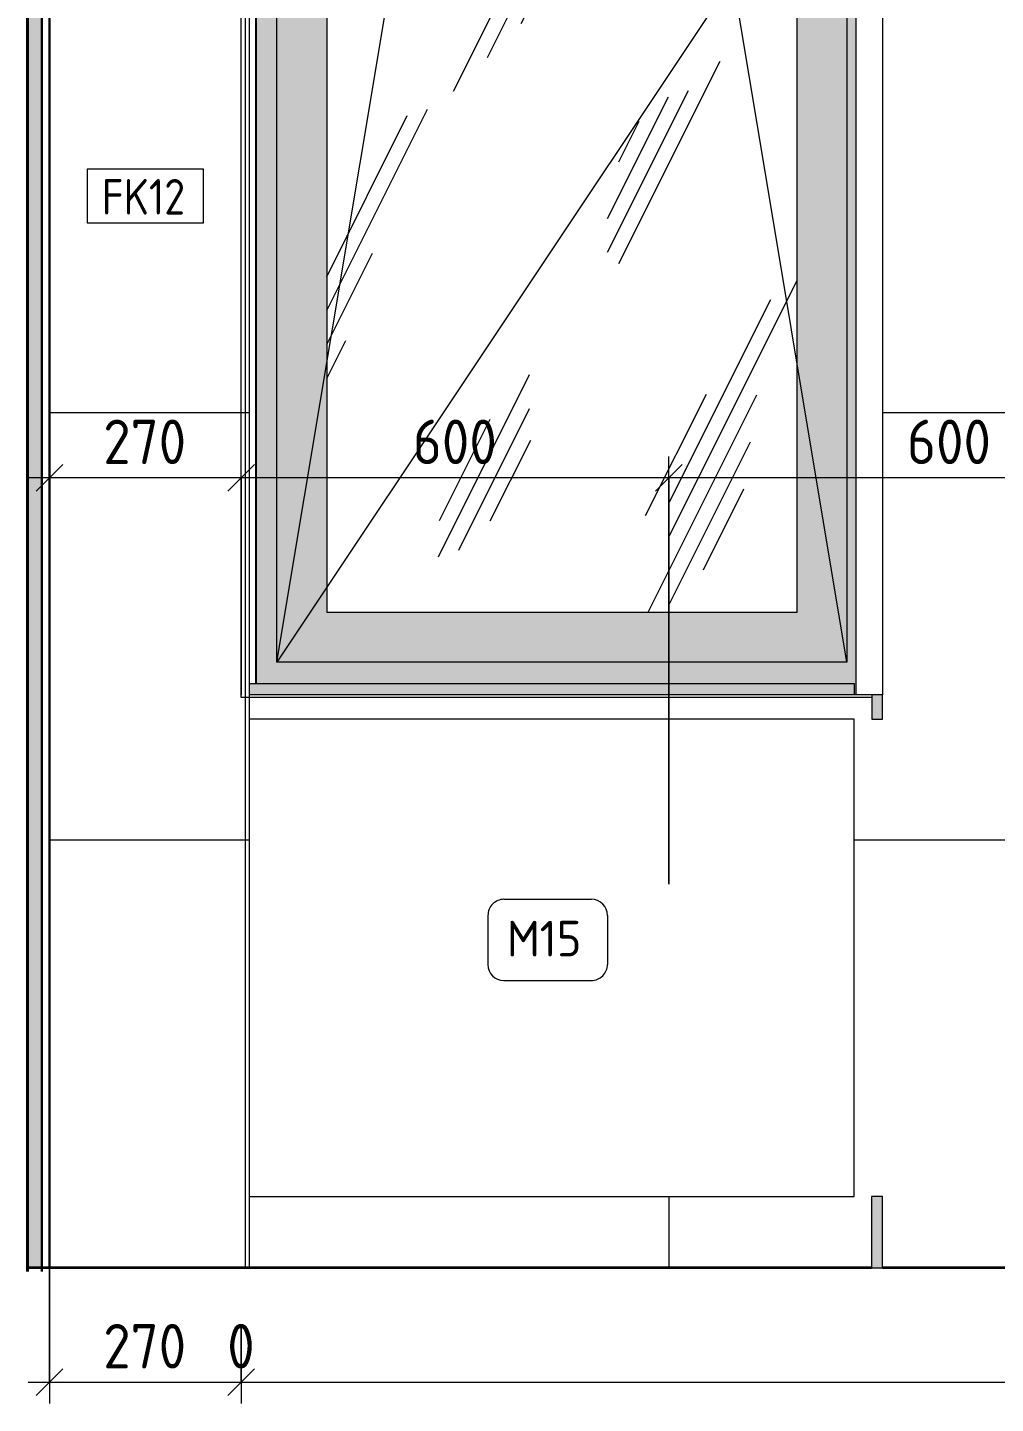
# Model space of a CAD drawing. Header units: millimetres. Extents: x 0 to 102275, y -2706 to 7916.
# Drawn here: x 85713 to 87071, y -191 to 1741 of the extents above; entities that cross this region are included whole.
import ezdxf

# ---------------------------------------------------------------- set-up
doc = ezdxf.new("R2010")
doc.units = ezdxf.units.MM
for name, color, linetype, lineweight in [('A-ANNO-DIMS', 7, 'Continuous', 9), ('A-ANNO-DIMS-25', 7, 'Continuous', 9), ('A-GLAZ', 7, 'Continuous', 9), ('A-WALL-IDEN', 7, 'Continuous', 9), ('A-WALL-PATT', 7, 'Continuous', 9), ('I-WALL', 7, 'Continuous', 9), ('Знаки', 7, 'Continuous', 9), ('Марки для знаков', 7, 'Continuous', 9)]:
    doc.layers.add(name, color=color, linetype=linetype, lineweight=lineweight)
for name, color, linetype, lineweight, true_color in [('A-DETL-1', 5, 'Continuous', 9, 0x0000ff), ('A-DETL-GENF-2', 7, 'Continuous', 9, 0xf5f5f5), ('A-FLOR-FNSH-2', 7, 'Continuous', 30, 0x3c3c3c), ('A-WALL-4', 7, 'Continuous', 40, 0x3c3c3c), ('A-WALL-5', 7, 'Continuous', 30, 0x3c3c3c), ('A-WALL-FNSH-3', 7, 'Continuous', 30, 0x3c3c3c), ('I-WALL-1', 7, 'Continuous', 9, 0x787878)]:
    doc.layers.add(name, color=color, linetype=linetype, lineweight=lineweight, true_color=true_color)
doc.styles.add('GOST Common_1', font='GOST_Common.ttf', dxfattribs={"width": 0.9, "height": 49.99999999999998})
doc.styles.add('GOST Common_2', font='GOST_Common.ttf', dxfattribs={"height": 49.99999999999998})
doc.styles.add('ISOCPEUR_1', font='isocpeur.ttf', dxfattribs={"width": 0.9, "height": 62.49999999999999})
doc.dimstyles.new('ISO-2_5_0_9К_БОЛЬШОЙ_округление', dxfattribs={"dimscale": 304.8, "dimtxt": 62.2488234881447, "dimasz": 0.1230314960629921, "dimexe": 0.09842519685039369, "dimexo": 0, "dimgap": 0, "dimtad": 1, "dimdec": 0, "dimrnd": 10, "dimzin": 0, "dimdsep": 46, "dimtxsty": 'ISOCPEUR_1', "dimblk1": 'OBLIQUE', "dimblk2": 'OBLIQUE', "dimsah": 1, "dimcen": 0.09, "dimdle": 0.09842519685039369, "dimazin": 0, "dimtfac": 1, "dimtdec": 4, "dimtix": 1, "dimtmove": 0, "dimatfit": 3, "dimfxl": 1, "dimtvp": 1, "dimtolj": 1, "dimtzin": 0, "dimarcsym": 2})
doc.dimstyles.new('ISO-2_5_0_9К_БОЛЬШОЙ_округление_2', dxfattribs={"dimscale": 304.8, "dimtxt": 62.2488234881447, "dimasz": 0.1230314960629921, "dimexe": 0.09842519685039369, "dimexo": 0, "dimgap": 0, "dimtad": 1, "dimdec": 0, "dimrnd": 10, "dimzin": 0, "dimdsep": 46, "dimtxsty": 'ISOCPEUR_1', "dimblk1": 'OBLIQUE', "dimblk2": 'OBLIQUE', "dimsah": 1, "dimcen": 0.09, "dimdle": 0.09842519685039369, "dimazin": 0, "dimtfac": 1, "dimtdec": 4, "dimtix": 1, "dimtmove": 2, "dimatfit": 3, "dimfxl": 1, "dimtvp": 1, "dimtolj": 1, "dimtzin": 0, "dimarcsym": 2})
pattern_1 = [(90, (86018.18573252988, 0), (-600, 3.673940397442059e-14), []), (180, (86018.18573252988, 0), (-7.347880794884119e-14, -600), [])]

# ---------------------------------------------------------------- blocks, each defined once
blk = doc.blocks.new('120_Окно_СКБ_1Ст - 120_Окно_СКБ_1Ст 900х2500_h_-20664874-Развертка 1_15-3')
at = {"layer": 'A-GLAZ'}
h = blk.add_hatch(color=256, dxfattribs=at)
h.paths.add_polyline_path([(-70697.50000000122, 803.999999999999), (-70697.50000000122, 3280), (-71538.63094954891, 3280), (-71538.63094954891, 3299.999999999991), (-71539.00000000122, 3299.999999999991), (-71539.00000000122, 819.9999999999737), (-70700.00000000122, 820.0000000000018), (-70700.00000000122, 803.999999999999)])
h.paths.add_polyline_path([(-71181.4210542391, 850.000000000021), (-71510.00000000121, 850.000000000021), (-71510.00000000121, 3250.000000000035), (-70710.00000000124, 3250.000000000035), (-70710.00000000124, 850.000000000021), (-71011.70371299253, 850.000000000021)])
h = blk.add_hatch(color=256, dxfattribs=at)
h.paths.add_polyline_path([(-71490.00000000121, 850.000000000021), (-70710.00000000124, 850.000000000021), (-70710.00000000124, 3250.000000000035), (-71510.00000000121, 3250.000000000035), (-71510.00000000121, 850.000000000021)])
h.paths.add_polyline_path([(-71351.13839548567, 920.000000000003), (-71440.00000000122, 920.000000000003), (-71440.00000000122, 3180.000000000054), (-70780.00000000122, 3180.000000000054), (-70780.00000000122, 920.000000000003), (-71181.4210542391, 920.000000000003)])
h.paths.add_polyline_path([(-70738.00000000122, 1940.477518494686), (-70753.96450097188, 1940.76188660276), (-70754.8968085496, 1941.315028352341), (-70755.00000000124, 1941.601338274934), (-70756.18682253502, 2023.77818305118), (-70757.12770112268, 2025.008076675324), (-70758.52296156928, 2028.376533368554), (-70759.00000000124, 2031.99999999999), (-70759.00000000124, 2068.000000000015), (-70758.52296156928, 2071.62346663145), (-70757.12435565422, 2075.000000000015), (-70754.89949493785, 2077.899494936626), (-70752.00000000124, 2080.124355652997), (-70748.62346663266, 2081.522961568062), (-70745.00000000124, 2082.000000000015), (-70741.3765333698, 2081.522961568062), (-70738.00000000124, 2080.124355652997), (-70735.10050506462, 2077.899494936626), (-70732.87564434826, 2075.000000000015), (-70731.4770384332, 2071.62346663145), (-70731.00000000124, 2068.000000000015), (-70731.00000000124, 2031.99999999999), (-70731.4770384332, 2028.376533368557), (-70732.87564434826, 2024.999999999992), (-70733.93971985918, 2023.613269795532), (-70734.25000000122, 2000.351464763812), (-70735.1047724027, 1941.310641926676), (-70736.0980168398, 1940.744030132363), (-70737.22399564525, 1940.516766927091)])
h = blk.add_hatch(dxfattribs=at)
h.set_pattern_fill('FP_19', color=256, style=0, pattern_type=2)
h.set_pattern_definition([(63.435, (-70690.533, 31.75), (-255.583254693705, 766.747481195845), [317.5, -190.5, 317.5, -190.5, -403.903]), (63.435, (-70690.533, 31.75), (-255.583254693705, 766.747481195845), [-1016, 127, -276.903]), (63.435, (-70706.408, 47.625), (-255.583254693705, 766.747481195845), [254, -317.5, 190.5, -190.5, -467.403]), (63.435, (-70706.408, 47.625), (-255.583254693705, 766.747481195845), [-952.5, 222.25, -245.153]), (63.435, (-70706.408, 95.25), (-255.583254693705, 766.747481195845), [190.5, -381, 127, -190.5, -530.903]), (63.435, (-70706.408, 95.25), (-255.583254693705, 766.747481195845), [-889, 285.75, -245.153]), (63.435, (-70658.783, 47.625), (-255.583254693705, 766.747481195845), [190.5, -381, 158.75, -6404.653]), (63.435, (-70611.158, 95.25), (-255.583254693705, 766.747481195845), [95.25, -476.25, 63.5, -6499.903]), (63.435, (-70690.533, 174.625), (-255.583254693705, 766.747481195845), [63.5, -476.25, 63.5, -254, -562.653]), (63.435, (-70690.533, 174.625), (-255.583254693705, 766.747481195845), [-857.25, 158.75, -403.903]), (63.435, (-70404.783, 127), (-255.583254693705, 766.747481195845), [317.5, -476.25, 381, -251.503]), (63.435, (-70404.783, 79.375), (-255.583254693705, 766.747481195845), [444.5, -317.5, 476.25, -188.003]), (63.435, (-70373.033, 95.25), (-255.583254693705, 766.747481195845), [508, -254, 381, -276.903]), (63.435, (-70325.408, 142.875), (-255.583254693705, 766.747481195845), [317.5, -444.5, 254, -403.903]), (63.435, (-70373.033, 238.125), (-255.583254693705, 766.747481195845), [158.75, -635, 190.5, -435.653]), (63.435, (-70277.783, 190.5), (-255.583254693705, 766.747481195845), [127, -635, 127, -530.903])])
h.paths.add_polyline_path([(-71351.13839548567, 920.000000000003), (-70780.00000000122, 920.000000000003), (-70780.00000000122, 3180.000000000054), (-71440.00000000122, 3180.000000000054), (-71440.00000000122, 920.000000000003)])
for p, q in [((-71560.00000000122, 799.9999999999987), (-71560.00000000122, 3299.999999999988)), ((-70660.00000000122, 3299.999999999988), (-70660.00000000122, 803.9999999999985)), ((-71510.0000000012, 850.0000000000205), (-71510.0000000012, 3250.000000000032)), ((-71510.0000000012, 850.0000000000042), (-71110.00000000122, 3250.00000000003)), ((-70710.0000000012, 850.000000000004), (-71110.00000000122, 3250.00000000003)), ((-70710.00000000124, 3250.000000000032), (-70710.00000000124, 850.000000000021)), ((-71440.00000000121, 3180.000000000051), (-71440.00000000121, 920.0000000000016)), ((-70780.00000000122, 920.0000000000018), (-70780.00000000122, 3180.000000000051)), ((-70755.5195159581, 1981.72072606463), (-71510.0000000012, 850.0000000000042)), ((-71440.00000000121, 920.0000000000016), (-70780.00000000122, 920.0000000000016)), ((-70710.00000000124, 850.0000000000205), (-71510.0000000012, 850.0000000000205)), ((-70675.26279618731, 799.9999999999987), (-71560.00000000122, 799.9999999999987))]:
    blk.add_line(p, q, dxfattribs=at)
blk = doc.blocks.new('Зашивка радиатора_ СУ - Зашивка радиатора  М15-33170478-Развертка 1_15-3')
at = {"layer": 'Знаки'}
blk.add_hatch(color=256, dxfattribs=at).paths.add_polyline_path([(-70730.00000000115, 803.9999999999991), (-70700.00000000122, 803.9999999999991), (-70700.00000000122, 820.000000000002), (-71549.00000000124, 820.000000000002), (-71549.00000000124, 804.0000000000035), (-70757.12770112268, 803.9999999999991)])
for p, q in [((-71549.00000000122, 820), (-70700.00000000122, 820)), ((-70700.00000000122, 820), (-70700.00000000122, 804)), ((-70700.00000000122, 804), (-71549.00000000122, 804)), ((-70700.00000000122, 770.0000000000031), (-71549.00000000122, 770.0000000000031)), ((-70700.00000000122, 100.0000000000006), (-70700.00000000122, 770.0000000000031)), ((-71549.00000000122, 100.0000000000006), (-70700.00000000122, 100.0000000000006))]:
    blk.add_line(p, q, dxfattribs=at)
blk = doc.blocks.new('DIMBLOCK21-Развертка 1_15-3')
at = {"layer": 'A-ANNO-DIMS-25'}
for p, q in [((85743.68573955224, 0), (85743.68573955224, -190.6805703196376)), ((85743.68573955224, -160.6805703196376), (85743.68573955224, 0)), ((86012.68573252867, -82.17043806893787), (86012.68573252867, -190.6805703196376)), ((86012.68573252865, -160.6805703196376), (86012.68573252865, -82.17043806893784)), ((85713.68573955224, -160.6805703196376), (86012.68573252867, -160.6805703196376))]:
    blk.add_line(p, q, dxfattribs=at)
at = {"layer": 'A-ANNO-DIMS-25', "lineweight": 20}
for p, q in [((85743.68573955224, -160.6805703196376), (85762.43573955224, -141.9305703196376)), ((86012.68573252867, -160.6805703196376), (86031.43573252867, -141.9305703196376)), ((85743.68573955224, -160.6805703196376), (85724.93573955224, -179.4305703196376)), ((86012.68573252867, -160.6805703196376), (85993.93573252867, -179.4305703196375))]:
    blk.add_line(p, q, dxfattribs=at)
at = {"layer": 'A-ANNO-DIMS-25', "color": 0, "insert": (85818.92964445078, -79.02708616943923), "char_height": 62.49999999999999, "width": 142.2146198152229, "attachment_point": 1, "line_spacing_factor": 1.149209049011902, "style": 'ISOCPEUR_1'}
blk.add_mtext('270', dxfattribs=at)
blk = doc.blocks.new('_Oblique')
at = {"color": 0, "linetype": 'ByBlock', "lineweight": -2}
blk.add_line((-0.5, -0.5), (0.5, 0.5), dxfattribs=at)
blk = doc.blocks.new('DIMBLOCK22-Развертка 1_15-3')
at = {"layer": 'A-ANNO-DIMS-25'}
for p, q in [((86012.68573252867, -82.17043806893787), (86012.68573252867, -190.6805703196376)), ((86012.68573252865, -160.6805703196376), (86012.68573252865, -82.17043806893784)), ((86012.68573252867, -87.34814150371544), (86012.68573252867, -190.6805703196376)), ((86012.68573252865, -160.6805703196376), (86012.68573252865, -87.34814150371544)), ((86012.68573252867, -160.6805703196376), (86012.68573252867, -160.6805703196376))]:
    blk.add_line(p, q, dxfattribs=at)
at = {"layer": 'A-ANNO-DIMS-25', "lineweight": 20}
for q in [(86031.43573252867, -141.9305703196376), (86031.43573252867, -141.9305703196376), (85993.93573252867, -179.4305703196376), (85993.93573252867, -179.4305703196375)]:
    blk.add_line((86012.68573252867, -160.6805703196376), q, dxfattribs=at)
at = {"layer": 'A-ANNO-DIMS-25', "color": 0, "insert": (85992.93370199876, -79.02708616943923), "char_height": 62.49999999999999, "width": 47.40487327174095, "attachment_point": 1, "line_spacing_factor": 1.149209049011902, "style": 'ISOCPEUR_1'}
blk.add_mtext('\\fISOCPEUR|b0|i0|c204|p34|;\\W.9;0', dxfattribs=at)
blk = doc.blocks.new('DIMBLOCK23-Развертка 1_15-3')
at = {"layer": 'A-ANNO-DIMS-25'}
for p, q in [((88396.68573252844, 0), (88396.68573252844, -190.6805703196376)), ((88396.68573252845, -160.6805703196376), (88396.68573252845, 0)), ((86012.68573252867, -87.34814150371544), (86012.68573252867, -190.6805703196376)), ((86012.68573252865, -160.6805703196376), (86012.68573252865, -87.34814150371544)), ((86012.68573252867, -160.6805703196376), (88426.68573252845, -160.6805703196376))]:
    blk.add_line(p, q, dxfattribs=at)
at = {"layer": 'A-ANNO-DIMS-25', "lineweight": 20}
for p, q in [((86012.68573252867, -160.6805703196376), (86031.43573252867, -141.9305703196376)), ((88396.68573252844, -160.6805703196376), (88415.43573252844, -141.9305703196376)), ((86012.68573252867, -160.6805703196376), (85993.93573252867, -179.4305703196376)), ((88396.68573252844, -160.6805703196376), (88377.93573252844, -179.4305703196376))]:
    blk.add_line(p, q, dxfattribs=at)
at = {"layer": 'A-ANNO-DIMS-25', "color": 0, "insert": (87125.67761040898, -79.02708616943923), "char_height": 62.49999999999999, "width": 189.6194930869638, "attachment_point": 1, "line_spacing_factor": 1.149209049011902, "style": 'ISOCPEUR_1'}
blk.add_mtext('2380', dxfattribs=at)
blk = doc.blocks.new('DIMBLOCK26-Развертка 1_15-3')
at = {"layer": 'A-ANNO-DIMS-25'}
for p, q in [((86612.68573252865, 538.1541238682555), (86612.68573252865, 1138.616192199052)), ((87212.68573252865, 1082.099687904553), (87212.68573252865, 1138.616192199048)), ((87212.68573252865, 1108.616192199049), (86612.68573252865, 1108.616192199052)), ((86612.68573252865, 1108.616192199052), (86612.68573252865, 538.1541238682555)), ((87212.68573252865, 1108.616192199049), (87212.68573252865, 1082.099687904553))]:
    blk.add_line(p, q, dxfattribs=at)
at = {"layer": 'A-ANNO-DIMS-25', "lineweight": 20}
for p, q in [((86612.68573252865, 1108.616192199052), (86631.43573252865, 1127.366192199052)), ((87212.68573252865, 1108.616192199049), (87231.43573252865, 1127.366192199048)), ((86612.68573252865, 1108.616192199052), (86593.93573252865, 1089.866192199052)), ((87212.68573252865, 1108.616192199049), (87193.93573252865, 1089.866192199049))]:
    blk.add_line(p, q, dxfattribs=at)
at = {"layer": 'A-ANNO-DIMS-25', "color": 0, "insert": (86946.95935996117, 1190.269676349248), "char_height": 62.49999999999999, "width": 142.2146198152229, "attachment_point": 1, "line_spacing_factor": 1.149209049011902, "style": 'ISOCPEUR_1'}
blk.add_mtext('600', dxfattribs=at)
blk = doc.blocks.new('DIMBLOCK27-Развертка 1_15-3')
at = {"layer": 'A-ANNO-DIMS-25'}
for p, q in [((86012.68573252867, 804.000000000003), (86012.68573252867, 1138.616192199054)), ((86612.68573252865, 538.1541238682555), (86612.68573252865, 1138.616192199052)), ((86612.68573252865, 1108.616192199052), (86012.68573252867, 1108.616192199054)), ((86012.68573252865, 1108.616192199054), (86012.68573252865, 804.000000000003)), ((86612.68573252865, 1108.616192199052), (86612.68573252865, 538.1541238682555))]:
    blk.add_line(p, q, dxfattribs=at)
at = {"layer": 'A-ANNO-DIMS-25', "lineweight": 20}
for p, q in [((86012.68573252867, 1108.616192199054), (86031.43573252867, 1127.366192199054)), ((86612.68573252865, 1108.616192199052), (86631.43573252865, 1127.366192199052)), ((86012.68573252867, 1108.616192199054), (85993.93573252867, 1089.866192199054)), ((86612.68573252865, 1108.616192199052), (86593.93573252865, 1089.866192199052))]:
    blk.add_line(p, q, dxfattribs=at)
at = {"layer": 'A-ANNO-DIMS-25', "color": 0, "insert": (86253.42964093898, 1190.269676349252), "char_height": 62.49999999999999, "width": 142.2146198152229, "attachment_point": 1, "line_spacing_factor": 1.149209049011902, "style": 'ISOCPEUR_1'}
blk.add_mtext('600', dxfattribs=at)
blk = doc.blocks.new('DIMBLOCK28-Развертка 1_15-3')
at = {"layer": 'A-ANNO-DIMS-25'}
for p, q in [((85743.68573955224, 1082.099687904548), (85743.68573955224, 1138.616192199055)), ((86012.68573252867, 804.000000000003), (86012.68573252867, 1138.616192199054)), ((86012.68573252867, 1108.616192199054), (85713.68573955224, 1108.616192199056)), ((85743.68573955224, 1108.616192199056), (85743.68573955224, 1082.099687904548)), ((86012.68573252865, 1108.616192199054), (86012.68573252865, 804.000000000003))]:
    blk.add_line(p, q, dxfattribs=at)
at = {"layer": 'A-ANNO-DIMS-25', "lineweight": 20}
for p, q in [((85743.68573955224, 1108.616192199056), (85762.43573955224, 1127.366192199055)), ((86012.68573252867, 1108.616192199054), (86031.43573252867, 1127.366192199054)), ((85743.68573955224, 1108.616192199056), (85724.93573955224, 1089.866192199056)), ((86012.68573252867, 1108.616192199054), (85993.93573252867, 1089.866192199054))]:
    blk.add_line(p, q, dxfattribs=at)
at = {"layer": 'A-ANNO-DIMS-25', "color": 0, "insert": (85818.92964445078, 1190.269676349254), "char_height": 62.49999999999999, "width": 142.2146198152229, "attachment_point": 1, "line_spacing_factor": 1.149209049011902, "style": 'ISOCPEUR_1'}
blk.add_mtext('270', dxfattribs=at)
blk = doc.blocks.new('М_стена_0001 - Типоразмер_без рамки-25382661-Развертка 1_15-3')
at = {"layer": 'A-WALL-IDEN'}
for p, q in [((-69846.10598605745, 1541.508329096886), (-70009.38723605746, 1541.508329096886)), ((-70009.38723605746, 1541.508329096886), (-70009.38723605746, 1466.508329096886)), ((-69846.10598605745, 1466.508329096886), (-69846.10598605745, 1541.508329096886)), ((-70009.38723605746, 1466.508329096886), (-69846.10598605745, 1466.508329096886))]:
    blk.add_line(p, q, dxfattribs=at)
blk = doc.blocks.new('Марка_Знаки - В прямоуг_Наименование краткое-30718135-Развертка 1_15-3')
at = {"layer": 'Марки для знаков'}
for p, q in [((-72271.36818927176, 516.9394583947858), (-72148.63181073066, 516.9394583947854)), ((-72293.86818927174, 494.4394583947858), (-72293.86818927174, 425.3977406260566)), ((-72126.13181073066, 494.4394583947857), (-72126.13181073066, 425.5605416052221)), ((-72271.53099025092, 403.0605416052215), (-72148.63181073066, 403.0605416052218))]:
    blk.add_line(p, q, dxfattribs=at)
for centre, radius, start, end in [((-72271.36818927176, 494.4394583947858), 22.49999999998545, 89.9999999999999, 180.0000000000003), ((-72148.63181073066, 494.4394583947854), 22.50000000000003, 5.025276396712356e-13, 90.00000000000007), ((-72271.53099025092, 425.3977406260566), 22.33719902082521, 180, 269.9999999999996), ((-72148.63181073066, 425.5605416052218), 22.50000000000012, 269.9999999999999, 2.862499213317165e-13)]:
    blk.add_arc(centre, radius, start, end, dxfattribs=at)

msp = doc.modelspace()

# ---------------------------------------------------------------- hatches: boundary and pattern name
at = {"layer": 'A-DETL-GENF-2'}
h = msp.add_hatch(color=256, dxfattribs=at)
h.paths.add_polyline_path([(86896.91515621138, -0.09999999999781153), (86912.68573252865, 0), (86912.68573252865, 100.0000000000033), (86896.91515621138, 100.0000000000033), (86896.91515621138, 0)])
h.paths.add_polyline_path([(86912.68573252865, 770.0000000000003), (86912.68573252865, 803.9999999999991), (86897.42293634255, 803.9999999999991), (86897.42293634255, 770.0000000000003), (86900.41670203049, 770.0000000000003)])
at = {"layer": 'A-WALL-PATT'}
h = msp.add_hatch(dxfattribs=at)
h.set_pattern_fill('FP_23', color=256, style=0, pattern_type=2)
h.set_pattern_definition(pattern_1)
h.paths.add_polyline_path([(86012.68573252865, 0), (86012.68573252865, 1800.000000000001), (85743.68573955224, 1800.000000000001), (85743.68573955224, 0), (85880.4276740543, 0)])
h = msp.add_hatch(dxfattribs=at)
h.set_pattern_fill('FP_23', color=256, style=0, pattern_type=2)
h.set_pattern_definition(pattern_1)
h.paths.add_polyline_path([(86012.68573252865, 0), (86023.68573252864, 0), (86023.68573252864, 1800.000000000001), (86012.68573252865, 1800.000000000001), (86012.68573252865, 100.0000000000033)])
h = msp.add_hatch(dxfattribs=at)
h.set_pattern_fill('FP_22', color=256, style=0, pattern_type=2)
h.set_pattern_definition([(90, (88412.68573252988, 0), (-600, 3.673940397442059e-14), []), (180, (88412.68573252988, 0), (-7.347880794884119e-14, -600), [])])
h.paths.add_polyline_path([(88343.0141026263, 0), (88396.68573252844, 0), (88396.68573252748, 380.0000000000002), (88346.68573252748, 380.0000000000002), (88346.68573252748, 272.7086193159073), (88322.89782540324, 266.182454681292), (88337.68573955221, 0)])
h.paths.add_polyline_path([(86023.68573252864, 0), (86896.91515621138, 0), (86896.91515621138, 100.0000000000033), (86912.68573252865, 100.0000000000033), (86912.68573252865, 0), (87105.07778001139, 0), (87105.07778001139, 10.00000000000855), (87112.11363190722, 10.00000000000855), (87112.11363190722, 32.9289321881412), (87114.61462569716, 32.9289321881412), (87114.61462569716, 202.9289321881415), (87115.55749675448, 206.11123811549), (87116.55218002571, 207.6711066785606), (87117.15642429814, 208.2425135129344), (87118.41407543089, 208.999497495394), (87121.68569350928, 209.9984575873036), (87121.68569350928, 1650.000000000008), (87137.68569350928, 1650.000000000008), (87137.7425314964, 209.9795461699386), (87141.63811515343, 208.5897198175476), (87142.61470128344, 207.9927384862949), (87144.19534984732, 205.6794183344516), (87144.7567613209, 202.9289321881415), (87144.7567613209, 32.9289321881412), (87147.25775511083, 32.9289321881412), (87147.25775511083, 10.00000000000855), (87154.29360700666, 10.00000000000855), (87154.29360700666, 0), (87212.68573252865, 0), (87212.68573252865, 600.0000000000022), (87753.22396913012, 600.2826453188154), (87754.01221635002, 604.4218852179818), (87755.55103795297, 607.2992803497339), (87755.68573252845, 607.7265033483019), (87755.68573252845, 609.5000000000022), (87759.18573252847, 609.5000000000022), (87759.18573252847, 607.5000000000026), (87768.18573252847, 607.5000000000026), (87768.18573252847, 667.4444545784339), (87887.18573252847, 667.3976796468733), (87887.18573252847, 620.3437209533793), (87891.43321185766, 621.8783232127798), (87897.50608185407, 622.4071943519442), (87903.38269259485, 621.4735008035059), (87903.6386149019, 621.3987716166439), (87906.90051882144, 620.0476467693595), (87910.60015256178, 617.6815982065102), (87912.85362434741, 615.6078360029358), (87915.46061012831, 612.3743686707668), (87917.66647024105, 608.1276469556466), (87918.72074950988, 604.3027297170121), (87918.95089676461, 602.9838712450843), (87919.17238966019, 599.2252413019921), (87918.43681705555, 594.2432368560562), (87918.08450414511, 593.0471176265638), (87916.73337929291, 589.7852136973825), (87914.1280185031, 585.786743512532), (87912.30389435632, 583.8321081810534), (87909.06010119923, 581.2757470198762), (87906.77475780346, 579.9002613035075), (87901.93825319927, 578.1216767872245), (87896.68573252847, 577.500000000003), (87889.98877246208, 578.5264991964985), (87889.73285015502, 578.6012283833604), (87886.4709462355, 579.9523532306448), (87882.77131249516, 582.3184017934876), (87880.77582982917, 584.0900975459009), (87877.91085492862, 587.6256313292376), (87875.70499481587, 591.8723530443557), (87875.28696091182, 592.5000000000017), (87812.68573252865, 592.6846510084024), (87812.68573252865, 400), (88257.25608563545, 400), (88264.33149680996, 657.6879212021851), (88266.68573252748, 750.0000000000006), (88266.68573252748, 790.0000000000023), (88331.68573252749, 790.0000000000023), (88331.68573252749, 795.0000000000034), (88332.39894560918, 797.5736079571511), (88334.8611888008, 799.5188867297012), (88337.45944082775, 800), (88362.37198641557, 799.8190419593756), (88364.24153124008, 799.2410620571483), (88366.01967843695, 797.4034361980762), (88366.68573252748, 795.0000000000034), (88366.68573252748, 790.0000000000023), (88396.68573252748, 790.0000000000023), (88396.68573252845, 1800.000000000002), (86912.68573252865, 1800.000000000001), (86912.68573252865, 770.0000000000003), (86897.42293634255, 770.0000000000003), (86897.42293634255, 803.9999999999991), (86023.68573252864, 804.0000000000035), (86023.68573252864, 770.0000000000047), (86872.68573252865, 770.0000000000047), (86872.68573252865, 100.0000000000033), (86023.68573252864, 100.0000000000033)])
h.paths.add_polyline_path([(87892.32592653991, 0), (87892.23825354762, 207.4708536968159), (87876.29141419825, 211.9824194655686), (87850.3410695511, 223.9247004479593), (87833.44286897428, 234.5288003752862), (87818.04111899716, 247.1776658786801), (87812.68573252865, 251.6254590669908), (87812.68573252865, 0)])
at = {"layer": 'I-WALL'}
msp.add_hatch(color=256, dxfattribs=at).paths.add_polyline_path([(86032.68573252865, 819.9999999999717), (86033.68573252865, 819.9999999999739), (86033.68573252865, 3299.999999999991), (86032.68573252865, 3299.999999999991), (86032.68573252865, 862.0000014515715)])
at = {"layer": 'I-WALL-1'}
h = msp.add_hatch(dxfattribs=at)
h.set_pattern_fill('FP_21', color=256, style=0, pattern_type=2)
h.set_pattern_definition([(0, (86818.65273252988, 0), (30.48, 7.62), [2.515, -20.345, 2.515, -20.345, -121.92]), (0, (86818.65273252988, 0), (30.48, 7.62), [-45.72, 2.515, -43.205, 2.515, -20.345, -53.34]), (0, (86818.65273252988, 0), (30.48, 7.62), [-114.3, 2.515, -12.725, 2.515, -35.585]), (120, (86830.08273252987, 3.81), (-21.83911357683742, 22.58645430734969), [2.514999999999999, -20.34499999999999, 2.514999999999999, -20.34499999999999, -121.92]), (120, (86830.08273252987, 3.81), (-21.83911357683742, 22.58645430734969), [-45.71999999999998, 2.514999999999999, -43.20499999999998, 2.514999999999999, -20.34499999999999, -53.33999999999999]), (120, (86830.08273252987, 3.81), (-21.83911357683742, 22.58645430734969), [-114.3, 2.514999999999999, -12.725, 2.514999999999999, -35.58499999999999]), (240, (86833.89273252987, 19.05), (-8.64088642316257, -30.20645430734969), [2.515, -20.345, 2.515, -20.345, -121.92]), (240, (86833.89273252987, 19.05), (-8.64088642316257, -30.20645430734969), [-45.72, 2.515, -43.205, 2.515, -20.345, -53.34]), (240, (86833.89273252987, 19.05), (-8.64088642316257, -30.20645430734969), [-114.3, 2.515, -12.725, 2.515, -35.585])])
h.paths.add_polyline_path([(85712.68573955224, 0), (85732.68573955222, 0), (85732.68573955225, 3470.000000000003), (85712.68573955224, 3470.000000000003), (85712.68573955224, 480.2586302971767)])

# ---------------------------------------------------------------- linework, layer by layer
at = {"layer": 'A-DETL-1'}
for p, q in [((86897.42293634255, 804), (86897.42293634255, 769.9999999999982)), ((86912.68573252865, 804), (86897.42293634255, 804)), ((86912.68573252865, 769.9999999999982), (86912.68573252865, 804)), ((86897.42293634255, 769.9999999999982), (86912.68573252865, 769.9999999999982)), ((86896.91515621138, 100.0000000000006), (86896.91515621138, -0.09999999999997726)), ((86912.68573252865, 100.0000000000006), (86896.91515621138, 100.0000000000006)), ((86912.68573252865, -0.09999999999997726), (86912.68573252865, 100.0000000000006)), ((86896.91515621138, -0.09999999999997726), (86912.68573252865, -0.09999999999997726))]:
    msp.add_line(p, q, dxfattribs=at)
at = {"layer": 'A-FLOR-FNSH-2'}
for p, q in [((85732.68573955224, 0), (85732.68573955224, -5.500413716580864)), ((86896.93091103289, 0), (85743.68573955224, 0)), ((87425.43923441383, 0), (86912.68573252865, 0)), ((86896.91515621138, -0.1), (85712.68573955224, -0.1)), ((87425.06690277102, -0.1), (86912.68573252865, -0.1))]:
    msp.add_line(p, q, dxfattribs=at)
at = {"layer": 'A-WALL-4'}
msp.add_line((85712.68573955224, -5.500413716580862), (85712.68573955224, 3880.571938393464), dxfattribs=at)
at = {"layer": 'A-WALL-5'}
msp.add_line((85712.68573955224, 0), (85732.68573955224, 0), dxfattribs=at)
at = {"layer": 'A-WALL-FNSH-3'}
for p, q in [((85732.68573955224, 3400), (85732.68573955224, 0)), ((85743.68573955224, 0), (85743.68573955224, 1800)), ((85732.68573955224, 0), (85743.68573955224, 0))]:
    msp.add_line(p, q, dxfattribs=at)
at = {"layer": 'I-WALL'}
for p, q in [((86032.68573252867, 3299.99999999999), (86032.68573252867, 820.0000000000015)), ((86033.68573252865, 3299.999999999988), (86033.68573252865, 820.0000000000003)), ((86875.18573252865, 3299.999999999988), (86875.18573252865, 803.9999999999986)), ((86023.68573252865, 1800), (86023.68573252865, 0)), ((86912.68573252865, 1800), (86912.68573252865, 804)), ((86897.42293634255, 804), (86872.68573252865, 804.0000000000001))]:
    msp.add_line(p, q, dxfattribs=at)

# ---------------------------------------------------------------- block references
at = {"layer": 'A-GLAZ'}
msp.add_blockref('120_Окно_СКБ_1Ст - 120_Окно_СКБ_1Ст 900х2500_h_-20664874-Развертка 1_15-3', (157572.6857325299, 0), dxfattribs=at)
at = {"layer": 'A-WALL-IDEN'}
msp.add_blockref('М_стена_0001 - Типоразмер_без рамки-25382661-Развертка 1_15-3', (155805.7370345979, 0), dxfattribs=at)
at = {"layer": 'Знаки'}
msp.add_blockref('Зашивка радиатора_ СУ - Зашивка радиатора  М15-33170478-Развертка 1_15-3', (157572.6857325299, 0), dxfattribs=at)
at = {"layer": 'Марки для знаков'}
msp.add_blockref('Марка_Знаки - В прямоуг_Наименование краткое-30718135-Развертка 1_15-3', (158652.6857325299, 0), dxfattribs=at)

# ---------------------------------------------------------------- texts
at = {"layer": 'A-WALL-IDEN', "insert": (85816.81335490975, 1527.929149870382), "char_height": 49.99999999999998, "width": 151.5189374999999, "attachment_point": 1, "style": 'GOST Common_1'}
msp.add_mtext('FK12', dxfattribs=at)
at = {"layer": 'Марки для знаков', "char_height": 49.99999999999998, "attachment_point": 1, "style": 'GOST Common_2'}
for s, insert, width in [('\\fGOST Common|b0|i0|c204|p34|;М', (86385.18568828279, 486.7628340149125), 56.11812499999997), ('15', (86431.48777161611, 486.7628340149125), 74.15609374999995)]:
    msp.add_mtext(s, dxfattribs=dict(at, insert=insert, width=width))

# ---------------------------------------------------------------- dimensions: what is measured, and where the dimension line sits
at = {"layer": 'A-ANNO-DIMS'}
for base, p1, p2, override, picture, middle in [((85743.68573955224, 1108.616192199056), (86012.68573252865, 804.000000000003), (85743.68573955224, 1082.099687904548), {"dimpost": '<>', "dimfxl": 386.9114015300112}, 'DIMBLOCK28-Развертка 1_15-3', (85878.18573604044, 1139.866192199056)), ((86012.68573252865, 1108.616192199054), (86612.68573252865, 538.1541238682555), (86012.68573252865, 804.000000000003), {"dimpost": '<>', "dimfxl": 656.2575941322557}, 'DIMBLOCK27-Развертка 1_15-3', (86312.68573252865, 1139.866192199054)), ((86012.68573252865, -160.6805703196376), (85743.68573955224, 0), (86012.68573252865, -82.17043806893784), {"dimpost": '<>', "dimfxl": 281.2702919146512}, 'DIMBLOCK21-Развертка 1_15-3', (85878.18573604044, -129.4305703196376)), ((88396.68573252845, -160.6805703196376), (86012.68573252865, -87.34814150371544), (88396.68573252845, 0), {"dimpost": '<>', "dimfxl": 2385.599651622875}, 'DIMBLOCK23-Развертка 1_15-3', (87204.68573252855, -129.4305703196376)), ((86012.68573252865, -160.6805703196376), (86012.68573252865, -82.17043806893784), (86012.68573252865, -87.34814150371544), {"dimpost": '<>', "dimfxl": 5.177703434777598}, 'DIMBLOCK22-Развертка 1_15-3', (86012.68573252865, -129.4305703196376))]:
    dim = msp.add_linear_dim(base=base, p1=p1, p2=p2, dimstyle='ISO-2_5_0_9К_БОЛЬШОЙ_округление', override=override, dxfattribs=at)
    dim.commit()
    dim.dimension.update_dxf_attribs({"geometry": picture, "text_midpoint": middle})
dim = msp.add_linear_dim(base=(86612.68573252865, 1108.616192199052), p1=(87212.68573252865, 1082.099687904553), p2=(86612.68573252865, 538.1541238682555), dimstyle='ISO-2_5_0_9К_БОЛЬШОЙ_округление_2', override={"dimpost": '<>', "dimfxl": 809.8621960770646}, dxfattribs=at)
dim.commit()
dim.dimension.update_dxf_attribs({"geometry": 'DIMBLOCK26-Развертка 1_15-3', "text_midpoint": (87018.06666986879, 1148.603009682581), "dimtype": 160, "text_rotation": 359.9999999999997})

doc.saveas('drawing.dxf')
